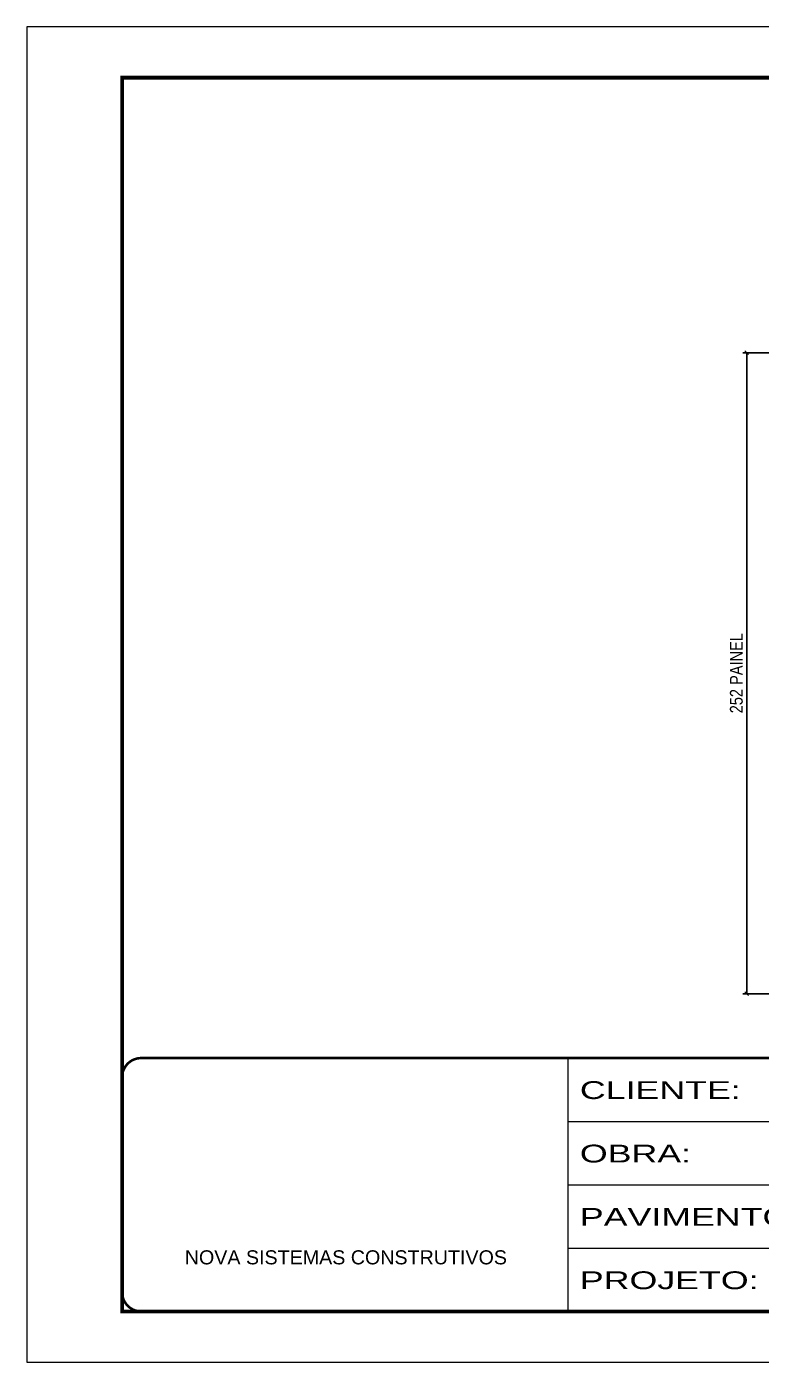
# Model space of a CAD drawing. Header units: millimetres. Extents: x 1945 to 8225, y 304 to 15137.
# Drawn here: x 1945 to 2522, y 7196 to 8246 of the extents above; entities that cross this region are included whole.
import ezdxf

# ---------------------------------------------------------------- set-up
doc = ezdxf.new("R2010")
doc.units = ezdxf.units.MM
doc.linetypes.add('CONTINUO', pattern=[0])
doc.linetypes.add('DASHED', pattern=[0.75, 0.5, -0.25])
doc.layers.add('COTA', color=241, linetype='Continuous')
doc.layers.add('Folhas', color=255, linetype='Continuous', lineweight=9)
doc.layers.add('SARRAFO DE PRESSAO', color=251, linetype='DASHED', lineweight=9)
doc.styles.add('ARIAL', font='arial.ttf')
doc.styles.add('COTA TECNICA 2X', font='techl___.ttf', dxfattribs={"height": 10})
doc.styles.add('Tecnologia', font='')
doc.styles.get('Tecnologia').set_extended_font_data('Forgotten Futurist')
doc.dimstyles.new('SECAO PILAR', dxfattribs={"dimtxt": 10, "dimasz": 3, "dimexe": 3, "dimexo": 3, "dimgap": 3, "dimtad": 1, "dimdec": 1, "dimlfac": 0.5, "dimzin": 12, "dimdsep": 46, "dimtxsty": 'COTA TECNICA 2X', "dimblk1": 'OBLIQUE', "dimblk2": 'OBLIQUE', "dimsah": 1, "dimcen": 0.9, "dimclrd": 256, "dimclre": 256, "dimclrt": 256, "dimadec": 1, "dimazin": 3, "dimtfac": 1, "dimtdec": 1, "dimtmove": 0, "dimatfit": 3, "dimfxl": 1, "dimtolj": 1, "dimtzin": 12, "dimarcsym": 0})

# ---------------------------------------------------------------- blocks, each defined once
blk = doc.blocks.new('9999999999')
at = {"color": 30, "linetype": 'CONTINUO'}
for p, q in [((98564.6, 34230.2), (98564.6, 34429.4)), ((98564.6, 34379.6), (99584, 34379.6)), ((98564.6, 34329.8), (99488, 34329.8)), ((98564.6, 34280), (99488, 34280))]:
    blk.add_line(p, q, dxfattribs=at)
at = {"color": 30, "linetype": 'CONTINUO', "const_width": 2}
blk.add_lwpolyline([(99584, 34230.2), (99584, 34414.4, 0.414214), (99569, 34429.4), (98229, 34429.4, 0.414214), (98214, 34414.4), (98214, 34245.2, 0.414214), (98229, 34230.2), (99584, 34230.2)], format="xyb", dxfattribs=at)
at = {"layer": 'Folhas'}
blk.add_lwpolyline([(98139, 34190.2), (99624, 34190.2), (99624, 35240.2), (98139, 35240.2)], close=True, dxfattribs=at)
at = {"layer": 'Folhas', "color": 30, "const_width": 3}
blk.add_lwpolyline([(98214, 34230.2), (99584, 34230.2), (99584, 35200.2), (98214, 35200.2)], close=True, dxfattribs=at)
at = {"color": 7, "linetype": 'Continuous', "ltscale": 5, "style": 'ARIAL'}
blk.add_text('NOVA SISTEMAS CONSTRUTIVOS', height=11.059, dxfattribs=at).set_placement((98263.2, 34267.2))
at = {"layer": 'Folhas', "color": 7, "style": 'Tecnologia', "width": 1.5}
for s, p in [('CLIENTE:', (98573.7, 34397.2)), ('OBRA:', (98573.7, 34347.3)), ('PAVIMENTO:', (98573.7, 34297.5)), ('PROJETO:', (98573.7, 34247.7))]:
    blk.add_text(s, height=14, dxfattribs=at).set_placement(p)
blk = doc.blocks.new('_Oblique')
at = {"color": 0, "linetype": 'ByBlock', "lineweight": -2}
blk.add_line((-0.5, -0.5), (0.5, 0.5), dxfattribs=at)
blk = doc.blocks.new('*D1005')
at = {"layer": 'COTA', "linetype": 'ByBlock', "lineweight": -2, "transparency": 16777216}
for p, q in [((2650.8, 7989.4), (2507.7, 7989.4)), ((2510.7, 7485.4), (2510.7, 7989.4)), ((2650.8, 7485.4), (2507.7, 7485.4))]:
    blk.add_line(p, q, dxfattribs=at)
at = {"layer": 'Defpoints', "color": 0, "linetype": 'ByBlock', "transparency": 16777216}
for p in [(2510.7, 7989.4), (2653.8, 7989.4), (2653.8, 7485.4)]:
    blk.add_point(p, dxfattribs=at)
at = {"layer": 'COTA', "linetype": 'ByBlock', "lineweight": -2, "transparency": 16777216, "xscale": 3, "yscale": 3, "zscale": 3}
for p, rotation in [((2510.7, 7989.4), 90), ((2510.7, 7485.4), 270)]:
    blk.add_blockref('_Oblique', p, dxfattribs=dict(at, rotation=rotation))
at = {"layer": 'COTA', "linetype": 'ByBlock', "transparency": 16777216, "insert": (2502.6, 7737.4), "char_height": 10, "attachment_point": 5, "rotation": 90, "style": 'COTA TECNICA 2X'}
blk.add_mtext('\\A1;252 PAINEL', dxfattribs=at)

msp = doc.modelspace()

# ---------------------------------------------------------------- block references
at = {"layer": 'SARRAFO DE PRESSAO', "color": 6, "linetype": 'ByBlock'}
msp.add_blockref('9999999999', (-96194.12, -26994.55), dxfattribs=at)

# ---------------------------------------------------------------- dimensions: what is measured, and where the dimension line sits
at = {"layer": 'COTA', "linetype": 'ByBlock'}
dim = msp.add_linear_dim(base=(2510.73, 7989.42), p1=(2653.75, 7485.42), p2=(2653.75, 7989.42), angle=90, text='<> PAINEL', dimstyle='SECAO PILAR', override={"dimtmove": 1}, dxfattribs=at)
dim.commit()
dim.dimension.update_dxf_attribs({"geometry": '*D1005', "text_midpoint": (2502.62, 7737.42)})

doc.saveas('drawing.dxf')
